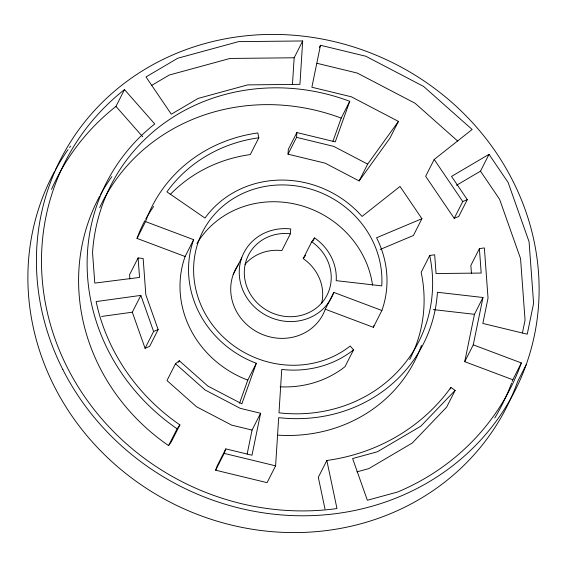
<?xml version="1.0" encoding="UTF-8"?>
<svg xmlns="http://www.w3.org/2000/svg" width="567" height="567" viewBox="0 0 567 567"><rect width="100%" height="100%" fill="white"/><g stroke="black" fill="none" stroke-linecap="round" stroke-linejoin="round"><path stroke-width="0.85" d="M471.439 273.287L470.865 265.427L479.391 248.615L484.36 247.928L488.038 298.079L482.836 323.438L527.253 334.19L533.59 303.31L529.075 241.748L508.117 182.461L489.016 154.337L451.523 176.415L467.286 199.627L458.76 216.438L454.224 218.345L425.654 176.28L434.18 159.469L472.141 129.489L423.599 86.439L365.807 56.239L320.49 45.268L311.871 87.24L351.342 96.794L398.431 121.395L389.905 138.206L359.138 180.93L325.139 163.168L288.015 154.181L288.32 149.362L296.853 132.55L335.274 141.849L349.74 101.302A198.372 184.31 26.9 0 0 92.549 252.684L94.781 283.096L139.532 277.433L138.1 257.914L143.16 258.495L145.818 294.705L158.143 329.583L149.617 346.394L145.081 348.301L132.317 312.204L140.85 295.393L96.135 301.573A198.372 184.31 26.9 0 0 179.895 424.91L171.362 441.721L168.569 445.605A203.51 189.087 26.9 0 1 99.693 196.104M292.444 84.674L294.16 57.777L302.686 40.959L238.558 41.639L177.776 58.224L145.995 76.928L171.312 114.208L198.159 98.403L247.673 84.894L299.922 84.341L302.686 40.959M239.529 403.265L247.786 380.096A100.657 93.52 26.9 0 1 185.111 256.504L137.023 238.416L145.549 221.605L193.645 239.692A100.657 93.52 26.9 0 0 256.319 363.277L241.861 403.832L207.862 386.07L179.307 360.747L175.508 363.745L205.063 389.954L240.252 408.339L260.6 413.265L251.989 455.23L225.794 448.887L217.26 465.698L215.658 470.206L267.078 482.659L275.605 465.84L278.68 417.638A152.084 141.303 26.9 0 0 437.433 292.274L482.978 297.498L473.261 344.856L464.727 361.675L512.823 379.755L521.349 362.944L473.261 344.856M245.022 264.342A44.084 40.959 26.9 0 1 281.87 250.586L290.396 233.774L290.708 228.955A49.23 45.743 26.9 0 0 239.763 265.533A49.23 45.743 26.9 0 0 276.455 319.568A49.23 45.743 26.9 0 0 333.8 292.409L381.889 310.496L373.355 327.308L325.267 309.221A49.23 45.743 26.9 0 1 257.978 332.404A49.23 45.743 26.9 0 1 238.75 264.024M288.015 154.181L296.541 137.37L296.853 132.55M247.148 454.061L252.067 430.077L260.6 413.265M464.727 361.675L474.451 314.316L482.978 297.498M522.42 332.992L525.056 320.121L520.549 258.566L499.591 199.279L480.49 171.156L489.016 154.337M332.942 141.282L341.206 118.113L349.74 101.302M215.658 470.206L224.185 453.394L225.794 448.887M51.491 189.385A249.799 232.094 26.9 0 1 115.966 106.398L124.492 89.586L154.748 123.96A203.51 189.087 26.9 0 0 177.095 428.794L168.569 445.605M138.1 257.914L129.567 274.726L129.878 278.971M185.111 256.504L193.645 239.692M145.081 348.301L153.607 331.489L158.143 329.583M145.549 221.605A152.084 141.303 26.9 0 1 257.808 132.954L258.821 137.767L250.288 154.578A146.938 136.527 26.9 0 0 170.164 194.58M319.32 47.564L320.49 45.268M175.508 363.745L166.981 380.556L196.536 406.766L231.726 425.151L252.067 430.077M178.534 362.27L179.307 360.747M233.2 274.591L241.733 257.779M321.631 303.458A44.084 40.959 26.9 0 0 303.21 258.609L311.737 241.797L314.536 237.913A49.23 45.743 26.9 0 1 336.21 280.651L381.761 285.881A95.511 88.743 26.9 0 0 268.949 185.827A95.511 88.743 26.9 0 0 203.51 310.51A95.511 88.743 26.9 0 0 350.193 346.026L353.553 349.846L345.027 366.658A100.657 93.52 26.9 0 1 280.119 386.814M312.984 240.975L314.536 237.913M247.786 380.096L256.319 363.277M359.138 180.93L367.671 164.118L398.431 121.395M325.267 309.221L333.8 292.409M258.821 137.767A146.938 136.527 26.9 0 0 166.925 191.859L204.985 218.075A100.657 93.52 26.9 0 1 362.058 216.424L400.018 186.444L421.919 218.699L413.393 235.511L380.181 249.473M479.391 248.615L481.185 273.06L436.058 273.535L434.683 254.796L429.715 255.483L421.182 272.295A146.938 136.527 26.9 0 1 409.679 359.556M356.891 471.857L368.841 468.597L412.252 443.04L446.598 407.191L455.131 390.379L450.9 387.467A198.372 184.31 26.9 0 1 326.84 460.489L318.314 477.301L325.004 509.053M454.224 218.345L462.75 201.533L467.286 199.627M450.127 388.99L450.9 387.467M526.162 364.758L517.628 381.57A254.937 236.871 26.9 0 1 182.857 508.33A254.937 236.871 26.9 0 1 54.531 171.496M177.095 428.794L179.895 424.91M303.21 258.609L305.542 255.377M455.131 390.379L420.785 426.228L377.374 451.779L352.617 458.54L367.359 500.257L397.751 491.965A249.799 232.094 26.9 0 0 521.349 362.944M151.843 85.277L169.25 75.035L230.025 58.451L294.16 57.777M456.492 185.281L480.49 171.156M421.919 218.699L376.559 237.771A100.657 93.52 26.9 0 1 381.889 310.496M101.635 316.45L132.317 312.204M433.28 309.589L474.451 314.316M317.088 63.327L357.274 73.058L415.072 103.251L457.711 141.063M296.541 137.37L333.672 146.357L367.671 164.118M224.185 453.394L275.605 465.84M115.966 106.398L142.728 136.803M434.18 159.469L462.75 201.533M140.85 295.393L153.607 331.489M326.84 460.489L336.975 508.549A249.799 232.094 26.9 0 1 67.409 367.721A249.799 232.094 26.9 0 1 124.492 89.586M55.389 169.937A254.937 236.871 26.9 0 1 68.054 149.638M69.578 147.491A254.937 236.871 26.9 0 1 70.599 146.088M99.707 207.565A198.372 184.31 26.9 0 1 341.206 118.113M100.543 194.538A203.51 189.087 26.9 0 1 111.869 176.62M512.823 379.755A249.799 232.094 26.9 0 1 512.228 381.4M511.618 383.037A249.799 232.094 26.9 0 1 494.793 417.992M421.451 345.395A152.084 141.303 26.9 0 1 277.95 435.151M137.023 238.416A152.084 141.303 26.9 0 1 144.854 220.705M145.698 219.145A152.084 141.303 26.9 0 1 153.657 206.466M373.922 325.664A100.657 93.52 26.9 0 1 373.355 327.308M196.912 243.534A95.511 88.743 26.9 0 1 296.711 204.446A95.511 88.743 26.9 0 1 372.562 285.215M429.715 255.483A146.938 136.527 26.9 0 1 278.985 412.819L281.749 369.436A100.657 93.52 26.9 0 0 353.553 349.846M311.737 241.797A44.084 40.959 26.9 0 1 313.636 309.951A44.084 40.959 26.9 0 1 246.099 284.549A44.084 40.959 26.9 0 1 290.396 233.774M62.873 369.634A254.937 236.871 26.9 0 0 497.422 419.509A254.937 236.871 26.9 0 0 302.998 36.139A254.937 236.871 26.9 0 0 62.873 369.634"/></g></svg>
